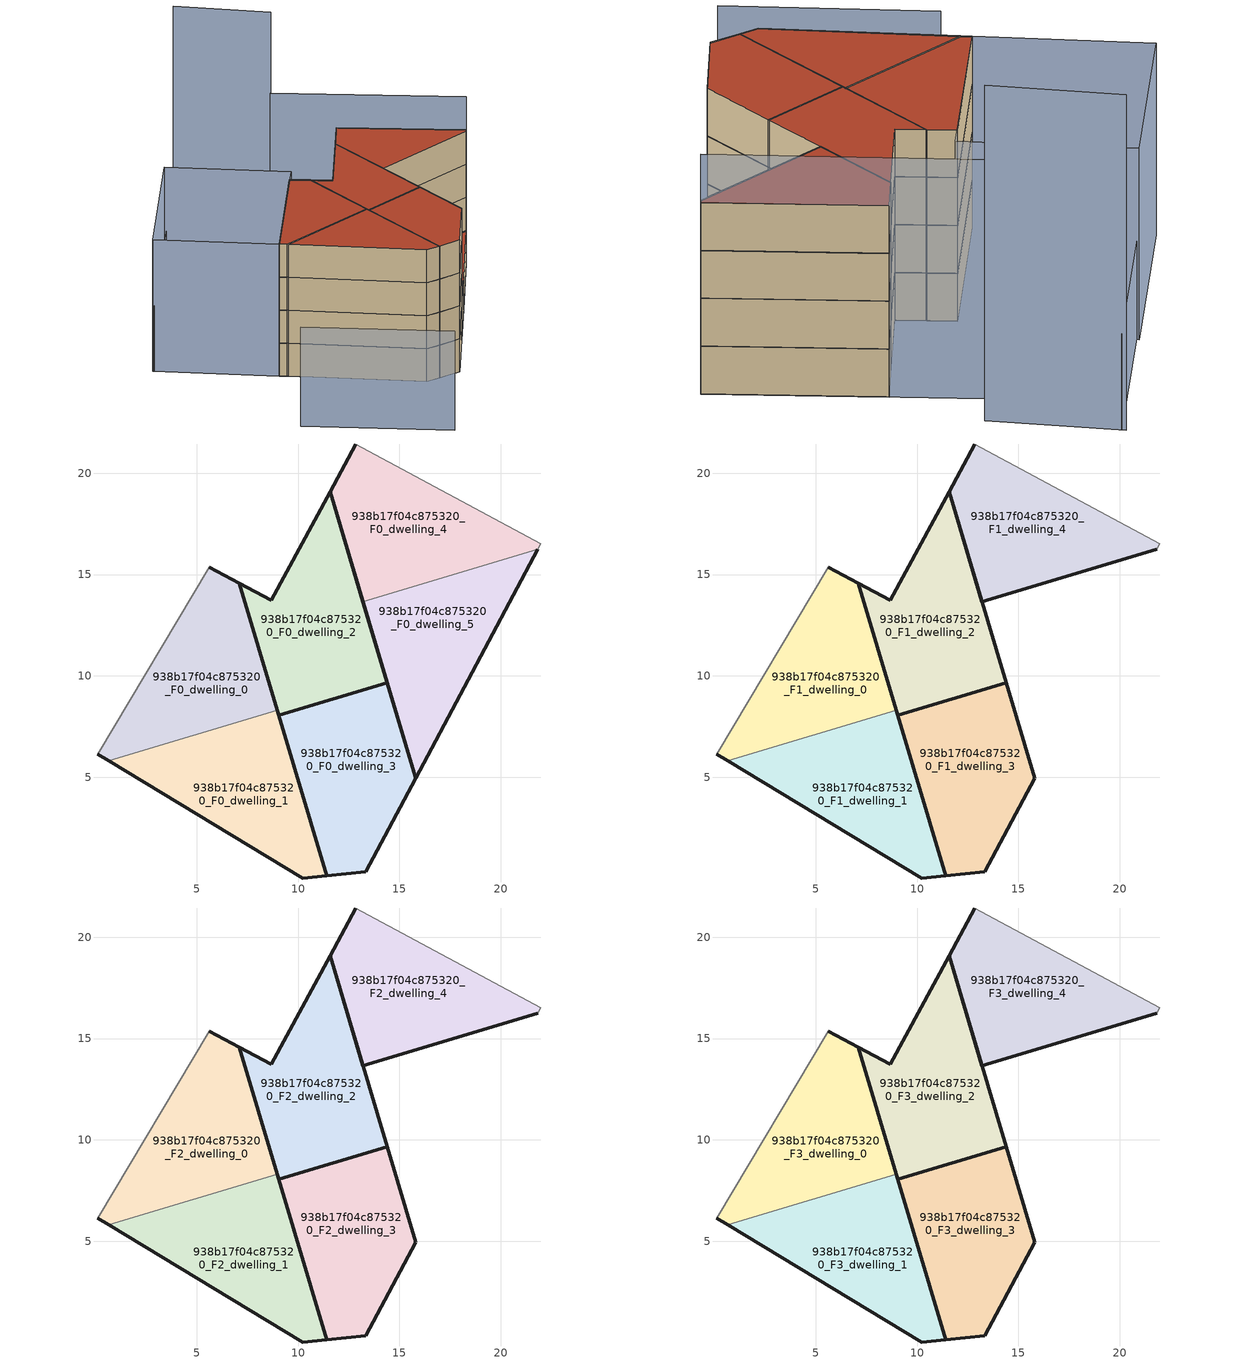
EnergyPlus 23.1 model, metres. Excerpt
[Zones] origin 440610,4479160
938b17f04c875320_F0_dwelling_0
 floor ground (EU_floor_Construction): 8.98,8.29 7.11,14.57 5.62,15.37 0.12,6.14 0.66,5.81 z0
 wall outside (EU_wall_Construction): 5.62,15.37 7.11,14.57 8.98,8.29 / 0.66,5.81 0.12,6.14 z0:3
 wall adiabatic (EU_wall_Construction): 0.12,6.14 5.62,15.37 z0:3
 wall to 938b17f04c875320_F0_dwelling_1 (EU_wall_Construction): 8.98,8.29 0.66,5.81 z0:3
938b17f04c875320_F0_dwelling_1
 floor ground (EU_floor_Construction): 11.42,0.14 8.98,8.29 0.66,5.81 10.22,0.03 z0
 wall outside (EU_wall_Construction): 8.98,8.29 11.42,0.14 10.22,0.03 0.66,5.81 z0:3
938b17f04c875320_F0_dwelling_2
 floor ground (EU_floor_Construction): 14.4,9.66 11.58,19.09 8.68,13.73 7.11,14.57 9.05,8.07 z0
 wall outside (EU_wall_Construction): 9.05,8.07 7.11,14.57 8.68,13.73 11.58,19.09 14.4,9.66 9.05,8.07 z0:3
938b17f04c875320_F0_dwelling_3
 floor ground (EU_floor_Construction): 13.33,0.33 15.8,4.96 14.4,9.66 9.05,8.07 11.42,0.14 z0
 wall outside (EU_wall_Construction): 11.42,0.14 9.05,8.07 14.4,9.66 15.8,4.96 13.33,0.33 11.42,0.14 z0:3
938b17f04c875320_F0_dwelling_4
 floor ground (EU_floor_Construction): 21.82,16.24 21.97,16.52 12.85,21.44 11.58,19.09 13.2,13.67 z0
 wall outside (EU_wall_Construction): 13.2,13.67 11.58,19.09 12.85,21.44 z0:3
 wall adiabatic (EU_wall_Construction): 12.85,21.44 21.97,16.52 21.82,16.24 z0:3
 wall to 938b17f04c875320_F0_dwelling_5 (EU_wall_Construction): 21.82,16.24 13.2,13.67 z0:3
938b17f04c875320_F0_dwelling_5
 floor ground (EU_floor_Construction): 18.2,9.45 21.82,16.24 13.2,13.67 15.8,4.96 z0
 wall outside (EU_wall_Construction): 21.82,16.24 18.2,9.45 15.8,4.96 13.2,13.67 z0:3
 roof outside (EU_roof_Construction): 21.82,16.24 18.2,9.45 15.8,4.96 13.2,13.67 z3
938b17f04c875320_F1_dwelling_0
 floor to 938b17f04c875320_F0_dwelling_0 (EU_floor_Construction): 8.98,8.29 7.11,14.57 5.62,15.37 0.12,6.14 0.66,5.81 z3
 wall outside (EU_wall_Construction): 5.62,15.37 7.11,14.57 8.98,8.29 / 0.66,5.81 0.12,6.14 z3:6
 wall adiabatic (EU_wall_Construction): 0.12,6.14 5.62,15.37 z3:6
 wall to 938b17f04c875320_F1_dwelling_1 (EU_wall_Construction): 8.98,8.29 0.66,5.81 z3:6
938b17f04c875320_F1_dwelling_1
 floor to 938b17f04c875320_F0_dwelling_1 (EU_floor_Construction): 11.42,0.14 8.98,8.29 0.66,5.81 10.22,0.03 z3
 wall outside (EU_wall_Construction): 8.98,8.29 11.42,0.14 10.22,0.03 0.66,5.81 z3:6
938b17f04c875320_F1_dwelling_2
 floor to 938b17f04c875320_F0_dwelling_2 (EU_floor_Construction): 14.4,9.66 11.58,19.09 8.68,13.73 7.11,14.57 9.05,8.07 z3
 wall outside (EU_wall_Construction): 9.05,8.07 7.11,14.57 8.68,13.73 11.58,19.09 14.4,9.66 9.05,8.07 z3:6
938b17f04c875320_F1_dwelling_3
 floor to 938b17f04c875320_F0_dwelling_3 (EU_floor_Construction): 13.33,0.33 15.8,4.96 14.4,9.66 9.05,8.07 11.42,0.14 z3
 wall outside (EU_wall_Construction): 11.42,0.14 9.05,8.07 14.4,9.66 15.8,4.96 13.33,0.33 11.42,0.14 z3:6
938b17f04c875320_F1_dwelling_4
 floor to 938b17f04c875320_F0_dwelling_4 (EU_floor_Construction): 21.82,16.24 21.97,16.52 12.85,21.44 11.58,19.09 13.2,13.67 z3
 wall outside (EU_wall_Construction): 21.82,16.24 13.2,13.67 11.58,19.09 12.85,21.44 z3:6
 wall adiabatic (EU_wall_Construction): 12.85,21.44 21.97,16.52 21.82,16.24 z3:6
938b17f04c875320_F2_dwelling_0
 floor to 938b17f04c875320_F1_dwelling_0 (EU_floor_Construction): 8.98,8.29 7.11,14.57 5.62,15.37 0.12,6.14 0.66,5.81 z6
 wall outside (EU_wall_Construction): 5.62,15.37 7.11,14.57 8.98,8.29 / 0.66,5.81 0.12,6.14 z6:9
 wall adiabatic (EU_wall_Construction): 0.12,6.14 5.62,15.37 z6:9
 wall to 938b17f04c875320_F2_dwelling_1 (EU_wall_Construction): 8.98,8.29 0.66,5.81 z6:9
938b17f04c875320_F2_dwelling_1
 floor to 938b17f04c875320_F1_dwelling_1 (EU_floor_Construction): 11.42,0.14 8.98,8.29 0.66,5.81 10.22,0.03 z6
 wall outside (EU_wall_Construction): 8.98,8.29 11.42,0.14 10.22,0.03 0.66,5.81 z6:9
938b17f04c875320_F2_dwelling_2
 floor to 938b17f04c875320_F1_dwelling_2 (EU_floor_Construction): 14.4,9.66 11.58,19.09 8.68,13.73 7.11,14.57 9.05,8.07 z6
 wall outside (EU_wall_Construction): 9.05,8.07 7.11,14.57 8.68,13.73 11.58,19.09 14.4,9.66 9.05,8.07 z6:9
938b17f04c875320_F2_dwelling_3
 floor to 938b17f04c875320_F1_dwelling_3 (EU_floor_Construction): 13.33,0.33 15.8,4.96 14.4,9.66 9.05,8.07 11.42,0.14 z6
 wall outside (EU_wall_Construction): 11.42,0.14 9.05,8.07 14.4,9.66 15.8,4.96 13.33,0.33 11.42,0.14 z6:9
938b17f04c875320_F2_dwelling_4
 floor to 938b17f04c875320_F1_dwelling_4 (EU_floor_Construction): 21.82,16.24 21.97,16.52 12.85,21.44 11.58,19.09 13.2,13.67 z6
 wall outside (EU_wall_Construction): 21.82,16.24 13.2,13.67 11.58,19.09 12.85,21.44 z6:9
 wall adiabatic (EU_wall_Construction): 12.85,21.44 21.97,16.52 21.82,16.24 z6:9
938b17f04c875320_F3_dwelling_0
 floor to 938b17f04c875320_F2_dwelling_0 (EU_floor_Construction): 8.98,8.29 7.11,14.57 5.62,15.37 0.12,6.14 0.66,5.81 z9
 wall outside (EU_wall_Construction): 5.62,15.37 7.11,14.57 8.98,8.29 / 0.66,5.81 0.12,6.14 z9:12
 wall adiabatic (EU_wall_Construction): 0.12,6.14 5.62,15.37 z9:12
 wall to 938b17f04c875320_F3_dwelling_1 (EU_wall_Construction): 8.98,8.29 0.66,5.81 z9:12
 roof outside (EU_roof_Construction): 7.11,14.57 8.98,8.29 0.66,5.81 0.12,6.14 5.62,15.37 z12
938b17f04c875320_F3_dwelling_1
 floor to 938b17f04c875320_F2_dwelling_1 (EU_floor_Construction): 11.42,0.14 8.98,8.29 0.66,5.81 10.22,0.03 z9
 wall outside (EU_wall_Construction): 8.98,8.29 11.42,0.14 10.22,0.03 0.66,5.81 z9:12
 roof outside (EU_roof_Construction): 8.98,8.29 11.42,0.14 10.22,0.03 0.66,5.81 z12
938b17f04c875320_F3_dwelling_2
 floor to 938b17f04c875320_F2_dwelling_2 (EU_floor_Construction): 14.4,9.66 11.58,19.09 8.68,13.73 7.11,14.57 9.05,8.07 z9
 wall outside (EU_wall_Construction): 9.05,8.07 7.11,14.57 8.68,13.73 11.58,19.09 14.4,9.66 9.05,8.07 z9:12
 roof outside (EU_roof_Construction): 11.58,19.09 14.4,9.66 9.05,8.07 7.11,14.57 8.68,13.73 z12
938b17f04c875320_F3_dwelling_3
 floor to 938b17f04c875320_F2_dwelling_3 (EU_floor_Construction): 13.33,0.33 15.8,4.96 14.4,9.66 9.05,8.07 11.42,0.14 z9
 wall outside (EU_wall_Construction): 11.42,0.14 9.05,8.07 14.4,9.66 15.8,4.96 13.33,0.33 11.42,0.14 z9:12
 roof outside (EU_roof_Construction): 14.4,9.66 15.8,4.96 13.33,0.33 11.42,0.14 9.05,8.07 z12
938b17f04c875320_F3_dwelling_4
 floor to 938b17f04c875320_F2_dwelling_4 (EU_floor_Construction): 21.82,16.24 21.97,16.52 12.85,21.44 11.58,19.09 13.2,13.67 z9
 wall outside (EU_wall_Construction): 21.82,16.24 13.2,13.67 11.58,19.09 12.85,21.44 z9:12
 wall adiabatic (EU_wall_Construction): 12.85,21.44 21.97,16.52 21.82,16.24 z9:12
 roof outside (EU_roof_Construction): 21.97,16.52 21.82,16.24 13.2,13.67 11.58,19.09 12.85,21.44 z12
shading: -2.07,-2.11 8.64,-8.13 z0:9; 6.32,16.49 0.12,6.13 / 0.12,6.13 -8.58,11.34 / -8.58,11.34 -2.37,21.7 / -2.37,21.7 6.32,16.49 z0:12; 3.09,30.5 -8.47,11.28 z0:6; 21.94,16.46 8.2,23.99 z0:15; 9.35,26.19 2.88,30.62 z0:21
[Building]
EU S2 Campaign: North Axis=0; Terrain=City; Solar Distribution=FullExterior
[Site:Location]
Madrid: Latitude=40.5; Longitude=-3.5; Time Zone=1; Elevation=609
[SizingPeriod:WeatherFileDays]
AnnualSizingPeriod: Begin Month=1; Begin Day of Month=1; End Month=12; End Day of Month=31; Day of Week for Start Day=Monday; Use Weather File Daylight Saving Period=No; Use Weather File Rain and Snow Indicators=No
[MATERIAL]
EU_InternalMass_Material: Roughness=MediumRough; Thickness=0.1; Conductivity=1; Density=1800; Specific Heat=900; Thermal Absorptance=0.9; Solar Absorptance=0.7; Visible Absorptance=0.7
[MATERIAL:NOMASS] Roughness=MediumRough; Thermal Absorptance=0.9; Solar Absorptance=0.7; Visible Absorptance=0.7
Name | Thermal Resistance
EU_wall_NoMass | 1.60022
EU_roof_NoMass | 1.57597
EU_floor_NoMass | 0.470652
[CONSTRUCTION]
EU_wall_Construction: EU_wall_NoMass
EU_roof_Construction: EU_roof_NoMass
EU_floor_Construction: EU_floor_NoMass
EU_InternalMass_Construction: EU_InternalMass_Material
[ZONE] Type=1; Multiplier=1; Ceiling Height=autocalculate; Floor Area=autocalculate; Part of Total Floor Area=Yes
Name | Volume
938b17f04c875320_F0_dwelling_0; 938b17f04c875320_F1_dwelling_0; 938b17f04c875320_F2_dwelling_0; 938b17f04c875320_F3_dwelling_0 | 122.844
938b17f04c875320_F0_dwelling_1; 938b17f04c875320_F1_dwelling_1; 938b17f04c875320_F2_dwelling_1; 938b17f04c875320_F3_dwelling_1 | 122.828
938b17f04c875320_F0_dwelling_2; 938b17f04c875320_F1_dwelling_2; 938b17f04c875320_F2_dwelling_2; 938b17f04c875320_F3_dwelling_2; 938b17f04c875320_F0_dwelling_4; 938b17f04c875320_F1_dwelling_4; 938b17f04c875320_F2_dwelling_4; 938b17f04c875320_F3_dwelling_4; 938b17f04c875320_F0_dwelling_5 | 122.824
938b17f04c875320_F0_dwelling_3; 938b17f04c875320_F1_dwelling_3; 938b17f04c875320_F2_dwelling_3; 938b17f04c875320_F3_dwelling_3 | 122.84
[INTERNALMASS] Construction=EU_InternalMass_Construction
Name | Zone or ZoneList | Surface Area
938b17f04c875320_F0_dwelling_0_EU_InternalMass | 938b17f04c875320_F0_dwelling_0 | 40.9479
938b17f04c875320_F0_dwelling_1_EU_InternalMass | 938b17f04c875320_F0_dwelling_1 | 40.9425
938b17f04c875320_F0_dwelling_2_EU_InternalMass | 938b17f04c875320_F0_dwelling_2 | 40.9415
938b17f04c875320_F0_dwelling_3_EU_InternalMass | 938b17f04c875320_F0_dwelling_3 | 40.9465
938b17f04c875320_F0_dwelling_4_EU_InternalMass | 938b17f04c875320_F0_dwelling_4 | 40.9413
938b17f04c875320_F0_dwelling_5_EU_InternalMass | 938b17f04c875320_F0_dwelling_5 | 40.9415
938b17f04c875320_F1_dwelling_0_EU_InternalMass | 938b17f04c875320_F1_dwelling_0 | 81.8908
938b17f04c875320_F1_dwelling_1_EU_InternalMass | 938b17f04c875320_F1_dwelling_1 | 40.9415
938b17f04c875320_F1_dwelling_2_EU_InternalMass | 938b17f04c875320_F1_dwelling_2 | 40.9465
938b17f04c875320_F1_dwelling_3_EU_InternalMass | 938b17f04c875320_F1_dwelling_3 | 40.9413
938b17f04c875320_F1_dwelling_4_EU_InternalMass | 938b17f04c875320_F1_dwelling_4 | 40.9415
938b17f04c875320_F2_dwelling_0_EU_InternalMass | 938b17f04c875320_F2_dwelling_0 | 81.8908
938b17f04c875320_F2_dwelling_1_EU_InternalMass | 938b17f04c875320_F2_dwelling_1 | 40.9415
938b17f04c875320_F2_dwelling_2_EU_InternalMass | 938b17f04c875320_F2_dwelling_2 | 40.9465
938b17f04c875320_F2_dwelling_3_EU_InternalMass | 938b17f04c875320_F2_dwelling_3 | 40.9413
938b17f04c875320_F2_dwelling_4_EU_InternalMass | 938b17f04c875320_F2_dwelling_4 | 40.9415
938b17f04c875320_F3_dwelling_0_EU_InternalMass | 938b17f04c875320_F3_dwelling_0 | 81.8908
938b17f04c875320_F3_dwelling_1_EU_InternalMass | 938b17f04c875320_F3_dwelling_1 | 40.9415
938b17f04c875320_F3_dwelling_2_EU_InternalMass | 938b17f04c875320_F3_dwelling_2 | 40.9465
938b17f04c875320_F3_dwelling_3_EU_InternalMass | 938b17f04c875320_F3_dwelling_3 | 40.9413
938b17f04c875320_F3_dwelling_4_EU_InternalMass | 938b17f04c875320_F3_dwelling_4 | 40.9415
[OTHEREQUIPMENT] Fuel Type=Electricity; Design Level Calculation Method=Watts/Area; Power per Zone Floor Area=1; Fraction Latent=0; Fraction Radiant=0; Fraction Lost=0; Carbon Dioxide Generation Rate=0; EndUse Subcategory=EU_Step8_InternalGains
Name | Zone or ZoneList or Space or SpaceList | Schedule
EU_Step8_InternalGain_938b17f04c875320_F0_dwelling_0_f000 | 938b17f04c875320_F0_dwelling_0 | EU_Step8_GainSchedule_938b17f04c875320_F0_dwelling_0_f000
EU_Step8_InternalGain_938b17f04c875320_F0_dwelling_1_f000 | 938b17f04c875320_F0_dwelling_1 | EU_Step8_GainSchedule_938b17f04c875320_F0_dwelling_1_f000
EU_Step8_InternalGain_938b17f04c875320_F0_dwelling_2_f000 | 938b17f04c875320_F0_dwelling_2 | EU_Step8_GainSchedule_938b17f04c875320_F0_dwelling_2_f000
EU_Step8_InternalGain_938b17f04c875320_F0_dwelling_3_f000 | 938b17f04c875320_F0_dwelling_3 | EU_Step8_GainSchedule_938b17f04c875320_F0_dwelling_3_f000
EU_Step8_InternalGain_938b17f04c875320_F0_dwelling_4_f000 | 938b17f04c875320_F0_dwelling_4 | EU_Step8_GainSchedule_938b17f04c875320_F0_dwelling_4_f000
EU_Step8_InternalGain_938b17f04c875320_F0_dwelling_5_f000 | 938b17f04c875320_F0_dwelling_5 | EU_Step8_GainSchedule_938b17f04c875320_F0_dwelling_5_f000
EU_Step8_InternalGain_938b17f04c875320_F1_dwelling_0_f000 | 938b17f04c875320_F1_dwelling_0 | EU_Step8_GainSchedule_938b17f04c875320_F1_dwelling_0_f000
EU_Step8_InternalGain_938b17f04c875320_F1_dwelling_1_f000 | 938b17f04c875320_F1_dwelling_1 | EU_Step8_GainSchedule_938b17f04c875320_F1_dwelling_1_f000
EU_Step8_InternalGain_938b17f04c875320_F1_dwelling_2_f000 | 938b17f04c875320_F1_dwelling_2 | EU_Step8_GainSchedule_938b17f04c875320_F1_dwelling_2_f000
EU_Step8_InternalGain_938b17f04c875320_F1_dwelling_3_f000 | 938b17f04c875320_F1_dwelling_3 | EU_Step8_GainSchedule_938b17f04c875320_F1_dwelling_3_f000
EU_Step8_InternalGain_938b17f04c875320_F1_dwelling_4_f000 | 938b17f04c875320_F1_dwelling_4 | EU_Step8_GainSchedule_938b17f04c875320_F1_dwelling_4_f000
EU_Step8_InternalGain_938b17f04c875320_F2_dwelling_0_f000 | 938b17f04c875320_F2_dwelling_0 | EU_Step8_GainSchedule_938b17f04c875320_F2_dwelling_0_f000
EU_Step8_InternalGain_938b17f04c875320_F2_dwelling_1_f000 | 938b17f04c875320_F2_dwelling_1 | EU_Step8_GainSchedule_938b17f04c875320_F2_dwelling_1_f000
EU_Step8_InternalGain_938b17f04c875320_F2_dwelling_2_f000 | 938b17f04c875320_F2_dwelling_2 | EU_Step8_GainSchedule_938b17f04c875320_F2_dwelling_2_f000
EU_Step8_InternalGain_938b17f04c875320_F2_dwelling_3_f000 | 938b17f04c875320_F2_dwelling_3 | EU_Step8_GainSchedule_938b17f04c875320_F2_dwelling_3_f000
EU_Step8_InternalGain_938b17f04c875320_F2_dwelling_4_f000 | 938b17f04c875320_F2_dwelling_4 | EU_Step8_GainSchedule_938b17f04c875320_F2_dwelling_4_f000
EU_Step8_InternalGain_938b17f04c875320_F3_dwelling_0_f000 | 938b17f04c875320_F3_dwelling_0 | EU_Step8_GainSchedule_938b17f04c875320_F3_dwelling_0_f000
EU_Step8_InternalGain_938b17f04c875320_F3_dwelling_1_f000 | 938b17f04c875320_F3_dwelling_1 | EU_Step8_GainSchedule_938b17f04c875320_F3_dwelling_1_f000
EU_Step8_InternalGain_938b17f04c875320_F3_dwelling_2_f000 | 938b17f04c875320_F3_dwelling_2 | EU_Step8_GainSchedule_938b17f04c875320_F3_dwelling_2_f000
EU_Step8_InternalGain_938b17f04c875320_F3_dwelling_3_f000 | 938b17f04c875320_F3_dwelling_3 | EU_Step8_GainSchedule_938b17f04c875320_F3_dwelling_3_f000
EU_Step8_InternalGain_938b17f04c875320_F3_dwelling_4_f000 | 938b17f04c875320_F3_dwelling_4 | EU_Step8_GainSchedule_938b17f04c875320_F3_dwelling_4_f000
[ZONEVENTILATION:DESIGNFLOWRATE] Schedule=EU_AlwaysOn; Design Flow Rate Calculation Method=AirChanges/Hour; Air Changes per Hour=0.480704; Ventilation Type=Natural; Fan Pressure Rise=0; Fan Total Efficiency=1; Constant Term Coefficient=1; Temperature Term Coefficient=0; Velocity Term Coefficient=0; Velocity Squared Term Coefficient=0; Minimum Indoor Temperature=-100; Maximum Indoor Temperature=100; Delta Temperature=-100; Minimum Outdoor Temperature=-100; Maximum Outdoor Temperature=100; Maximum Wind Speed=40
Name | Zone or ZoneList or Space or SpaceList
EU_ConstantAir_938b17f04c875320_F0_dwelling_0 | 938b17f04c875320_F0_dwelling_0
EU_ConstantAir_938b17f04c875320_F0_dwelling_1 | 938b17f04c875320_F0_dwelling_1
EU_ConstantAir_938b17f04c875320_F0_dwelling_2 | 938b17f04c875320_F0_dwelling_2
EU_ConstantAir_938b17f04c875320_F0_dwelling_3 | 938b17f04c875320_F0_dwelling_3
EU_ConstantAir_938b17f04c875320_F0_dwelling_4 | 938b17f04c875320_F0_dwelling_4
EU_ConstantAir_938b17f04c875320_F0_dwelling_5 | 938b17f04c875320_F0_dwelling_5
EU_ConstantAir_938b17f04c875320_F1_dwelling_0 | 938b17f04c875320_F1_dwelling_0
EU_ConstantAir_938b17f04c875320_F1_dwelling_1 | 938b17f04c875320_F1_dwelling_1
EU_ConstantAir_938b17f04c875320_F1_dwelling_2 | 938b17f04c875320_F1_dwelling_2
EU_ConstantAir_938b17f04c875320_F1_dwelling_3 | 938b17f04c875320_F1_dwelling_3
EU_ConstantAir_938b17f04c875320_F1_dwelling_4 | 938b17f04c875320_F1_dwelling_4
EU_ConstantAir_938b17f04c875320_F2_dwelling_0 | 938b17f04c875320_F2_dwelling_0
EU_ConstantAir_938b17f04c875320_F2_dwelling_1 | 938b17f04c875320_F2_dwelling_1
EU_ConstantAir_938b17f04c875320_F2_dwelling_2 | 938b17f04c875320_F2_dwelling_2
EU_ConstantAir_938b17f04c875320_F2_dwelling_3 | 938b17f04c875320_F2_dwelling_3
EU_ConstantAir_938b17f04c875320_F2_dwelling_4 | 938b17f04c875320_F2_dwelling_4
EU_ConstantAir_938b17f04c875320_F3_dwelling_0 | 938b17f04c875320_F3_dwelling_0
EU_ConstantAir_938b17f04c875320_F3_dwelling_1 | 938b17f04c875320_F3_dwelling_1
EU_ConstantAir_938b17f04c875320_F3_dwelling_2 | 938b17f04c875320_F3_dwelling_2
EU_ConstantAir_938b17f04c875320_F3_dwelling_3 | 938b17f04c875320_F3_dwelling_3
EU_ConstantAir_938b17f04c875320_F3_dwelling_4 | 938b17f04c875320_F3_dwelling_4
[HVACTEMPLATE:THERMOSTAT] Constant Heating Setpoint=20; Constant Cooling Setpoint=50
EU_HeatOnly_938b17f04c875320_F0_dwelling_0; EU_HeatOnly_938b17f04c875320_F0_dwelling_1; EU_HeatOnly_938b17f04c875320_F0_dwelling_2; EU_HeatOnly_938b17f04c875320_F0_dwelling_3; EU_HeatOnly_938b17f04c875320_F0_dwelling_4; EU_HeatOnly_938b17f04c875320_F0_dwelling_5; EU_HeatOnly_938b17f04c875320_F1_dwelling_0; EU_HeatOnly_938b17f04c875320_F1_dwelling_1; EU_HeatOnly_938b17f04c875320_F1_dwelling_2; EU_HeatOnly_938b17f04c875320_F1_dwelling_3; EU_HeatOnly_938b17f04c875320_F1_dwelling_4; EU_HeatOnly_938b17f04c875320_F2_dwelling_0; EU_HeatOnly_938b17f04c875320_F2_dwelling_1; EU_HeatOnly_938b17f04c875320_F2_dwelling_2; EU_HeatOnly_938b17f04c875320_F2_dwelling_3; EU_HeatOnly_938b17f04c875320_F2_dwelling_4; EU_HeatOnly_938b17f04c875320_F3_dwelling_0; EU_HeatOnly_938b17f04c875320_F3_dwelling_1; EU_HeatOnly_938b17f04c875320_F3_dwelling_2; EU_HeatOnly_938b17f04c875320_F3_dwelling_3; EU_HeatOnly_938b17f04c875320_F3_dwelling_4
[HVACTEMPLATE:ZONE:IDEALLOADSAIRSYSTEM] System Availability Schedule=EU_AlwaysOn; Maximum Heating Supply Air Temperature=50; Minimum Cooling Supply Air Temperature=13; Maximum Heating Supply Air Humidity Ratio=0.0156; Minimum Cooling Supply Air Humidity Ratio=0.0077; Heating Limit=NoLimit; Cooling Limit=NoLimit; Heating Availability Schedule=EU_AlwaysOn; Cooling Availability Schedule=EU_CoolingOff; Dehumidification Control Type=ConstantSensibleHeatRatio; Cooling Sensible Heat Ratio=0.7; Dehumidification Setpoint=60; Humidification Control Type=None; Humidification Setpoint=30; Outdoor Air Method=None; Outdoor Air Flow Rate per Person=0.00944; Outdoor Air Flow Rate per Zone Floor Area=0; Outdoor Air Flow Rate per Zone=0; Demand Controlled Ventilation Type=None; Outdoor Air Economizer Type=NoEconomizer; Heat Recovery Type=None; Sensible Heat Recovery Effectiveness=0.7; Latent Heat Recovery Effectiveness=0.65
Name | Template Thermostat
938b17f04c875320_F0_dwelling_0 | EU_HeatOnly_938b17f04c875320_F0_dwelling_0
938b17f04c875320_F0_dwelling_1 | EU_HeatOnly_938b17f04c875320_F0_dwelling_1
938b17f04c875320_F0_dwelling_2 | EU_HeatOnly_938b17f04c875320_F0_dwelling_2
938b17f04c875320_F0_dwelling_3 | EU_HeatOnly_938b17f04c875320_F0_dwelling_3
938b17f04c875320_F0_dwelling_4 | EU_HeatOnly_938b17f04c875320_F0_dwelling_4
938b17f04c875320_F0_dwelling_5 | EU_HeatOnly_938b17f04c875320_F0_dwelling_5
938b17f04c875320_F1_dwelling_0 | EU_HeatOnly_938b17f04c875320_F1_dwelling_0
938b17f04c875320_F1_dwelling_1 | EU_HeatOnly_938b17f04c875320_F1_dwelling_1
938b17f04c875320_F1_dwelling_2 | EU_HeatOnly_938b17f04c875320_F1_dwelling_2
938b17f04c875320_F1_dwelling_3 | EU_HeatOnly_938b17f04c875320_F1_dwelling_3
938b17f04c875320_F1_dwelling_4 | EU_HeatOnly_938b17f04c875320_F1_dwelling_4
938b17f04c875320_F2_dwelling_0 | EU_HeatOnly_938b17f04c875320_F2_dwelling_0
938b17f04c875320_F2_dwelling_1 | EU_HeatOnly_938b17f04c875320_F2_dwelling_1
938b17f04c875320_F2_dwelling_2 | EU_HeatOnly_938b17f04c875320_F2_dwelling_2
938b17f04c875320_F2_dwelling_3 | EU_HeatOnly_938b17f04c875320_F2_dwelling_3
938b17f04c875320_F2_dwelling_4 | EU_HeatOnly_938b17f04c875320_F2_dwelling_4
938b17f04c875320_F3_dwelling_0 | EU_HeatOnly_938b17f04c875320_F3_dwelling_0
938b17f04c875320_F3_dwelling_1 | EU_HeatOnly_938b17f04c875320_F3_dwelling_1
938b17f04c875320_F3_dwelling_2 | EU_HeatOnly_938b17f04c875320_F3_dwelling_2
938b17f04c875320_F3_dwelling_3 | EU_HeatOnly_938b17f04c875320_F3_dwelling_3
938b17f04c875320_F3_dwelling_4 | EU_HeatOnly_938b17f04c875320_F3_dwelling_4
[SIZING:ZONE] Zone Cooling Design Supply Air Temperature Input Method=SupplyAirTemperature; Zone Cooling Design Supply Air Temperature=13; Zone Heating Design Supply Air Temperature Input Method=SupplyAirTemperature; Zone Heating Design Supply Air Temperature=50; Zone Cooling Design Supply Air Humidity Ratio=0.008; Zone Heating Design Supply Air Humidity Ratio=0.008; Cooling Design Air Flow Method=DesignDay; Cooling Design Air Flow Rate=0; Cooling Minimum Air Flow per Zone Floor Area=0.000762; Cooling Minimum Air Flow=0; Cooling Minimum Air Flow Fraction=0.2; Heating Design Air Flow Method=DesignDay; Heating Design Air Flow Rate=0; Heating Maximum Air Flow per Zone Floor Area=0.002032; Heating Maximum Air Flow=0.141576; Heating Maximum Air Flow Fraction=0.3; Account for Dedicated Outdoor Air System=No; Dedicated Outdoor Air System Control Strategy=NeutralSupplyAir; Dedicated Outdoor Air Low Setpoint Temperature for Design=autosize; Dedicated Outdoor Air High Setpoint Temperature for Design=autosize; Zone Load Sizing Method=Sensible Load Only No Latent Load; Zone Latent Cooling Design Supply Air Humidity Ratio Input Method=HumidityRatioDifference; Zone Cooling Design Supply Air Humidity Ratio Difference=0.005; Zone Latent Heating Design Supply Air Humidity Ratio Input Method=HumidityRatioDifference; Zone Humidification Design Supply Air Humidity Ratio Difference=0.005
938b17f04c875320_F0_dwelling_0; 938b17f04c875320_F0_dwelling_1; 938b17f04c875320_F0_dwelling_2; 938b17f04c875320_F0_dwelling_3; 938b17f04c875320_F0_dwelling_4; 938b17f04c875320_F0_dwelling_5; 938b17f04c875320_F1_dwelling_0; 938b17f04c875320_F1_dwelling_1; 938b17f04c875320_F1_dwelling_2; 938b17f04c875320_F1_dwelling_3; 938b17f04c875320_F1_dwelling_4; 938b17f04c875320_F2_dwelling_0; 938b17f04c875320_F2_dwelling_1; 938b17f04c875320_F2_dwelling_2; 938b17f04c875320_F2_dwelling_3; 938b17f04c875320_F2_dwelling_4; 938b17f04c875320_F3_dwelling_0; 938b17f04c875320_F3_dwelling_1; 938b17f04c875320_F3_dwelling_2; 938b17f04c875320_F3_dwelling_3; 938b17f04c875320_F3_dwelling_4
[SCHEDULE:CONSTANT]
Name | Hourly Value
EU_AlwaysOn | 1
EU_CoolingOff | 0
[SCHEDULE:FILE] Column Number=1; Rows to Skip at Top=0; Number of Hours of Data=8760; Column Separator=Comma; Interpolate to Timestep=No; Minutes per Item=60; Adjust Schedule for Daylight Savings=Yes
Name | File
EU_Step8_GainSchedule_938b17f04c875320_F0_dwelling_0_f000 | ../../schedules/938b17f04c875320/938b17f04c875320_F0_dwelling_0_f000_gain.csv
EU_Step8_GainSchedule_938b17f04c875320_F0_dwelling_1_f000 | ../../schedules/938b17f04c875320/938b17f04c875320_F0_dwelling_1_f000_gain.csv
EU_Step8_GainSchedule_938b17f04c875320_F0_dwelling_2_f000 | ../../schedules/938b17f04c875320/938b17f04c875320_F0_dwelling_2_f000_gain.csv
EU_Step8_GainSchedule_938b17f04c875320_F0_dwelling_3_f000 | ../../schedules/938b17f04c875320/938b17f04c875320_F0_dwelling_3_f000_gain.csv
EU_Step8_GainSchedule_938b17f04c875320_F0_dwelling_4_f000 | ../../schedules/938b17f04c875320/938b17f04c875320_F0_dwelling_4_f000_gain.csv
EU_Step8_GainSchedule_938b17f04c875320_F0_dwelling_5_f000 | ../../schedules/938b17f04c875320/938b17f04c875320_F0_dwelling_5_f000_gain.csv
EU_Step8_GainSchedule_938b17f04c875320_F1_dwelling_0_f000 | ../../schedules/938b17f04c875320/938b17f04c875320_F1_dwelling_0_f000_gain.csv
EU_Step8_GainSchedule_938b17f04c875320_F1_dwelling_1_f000 | ../../schedules/938b17f04c875320/938b17f04c875320_F1_dwelling_1_f000_gain.csv
EU_Step8_GainSchedule_938b17f04c875320_F1_dwelling_2_f000 | ../../schedules/938b17f04c875320/938b17f04c875320_F1_dwelling_2_f000_gain.csv
EU_Step8_GainSchedule_938b17f04c875320_F1_dwelling_3_f000 | ../../schedules/938b17f04c875320/938b17f04c875320_F1_dwelling_3_f000_gain.csv
EU_Step8_GainSchedule_938b17f04c875320_F1_dwelling_4_f000 | ../../schedules/938b17f04c875320/938b17f04c875320_F1_dwelling_4_f000_gain.csv
EU_Step8_GainSchedule_938b17f04c875320_F2_dwelling_0_f000 | ../../schedules/938b17f04c875320/938b17f04c875320_F2_dwelling_0_f000_gain.csv
EU_Step8_GainSchedule_938b17f04c875320_F2_dwelling_1_f000 | ../../schedules/938b17f04c875320/938b17f04c875320_F2_dwelling_1_f000_gain.csv
EU_Step8_GainSchedule_938b17f04c875320_F2_dwelling_2_f000 | ../../schedules/938b17f04c875320/938b17f04c875320_F2_dwelling_2_f000_gain.csv
EU_Step8_GainSchedule_938b17f04c875320_F2_dwelling_3_f000 | ../../schedules/938b17f04c875320/938b17f04c875320_F2_dwelling_3_f000_gain.csv
EU_Step8_GainSchedule_938b17f04c875320_F2_dwelling_4_f000 | ../../schedules/938b17f04c875320/938b17f04c875320_F2_dwelling_4_f000_gain.csv
EU_Step8_GainSchedule_938b17f04c875320_F3_dwelling_0_f000 | ../../schedules/938b17f04c875320/938b17f04c875320_F3_dwelling_0_f000_gain.csv
EU_Step8_GainSchedule_938b17f04c875320_F3_dwelling_1_f000 | ../../schedules/938b17f04c875320/938b17f04c875320_F3_dwelling_1_f000_gain.csv
EU_Step8_GainSchedule_938b17f04c875320_F3_dwelling_2_f000 | ../../schedules/938b17f04c875320/938b17f04c875320_F3_dwelling_2_f000_gain.csv
EU_Step8_GainSchedule_938b17f04c875320_F3_dwelling_3_f000 | ../../schedules/938b17f04c875320/938b17f04c875320_F3_dwelling_3_f000_gain.csv
EU_Step8_GainSchedule_938b17f04c875320_F3_dwelling_4_f000 | ../../schedules/938b17f04c875320/938b17f04c875320_F3_dwelling_4_f000_gain.csv
